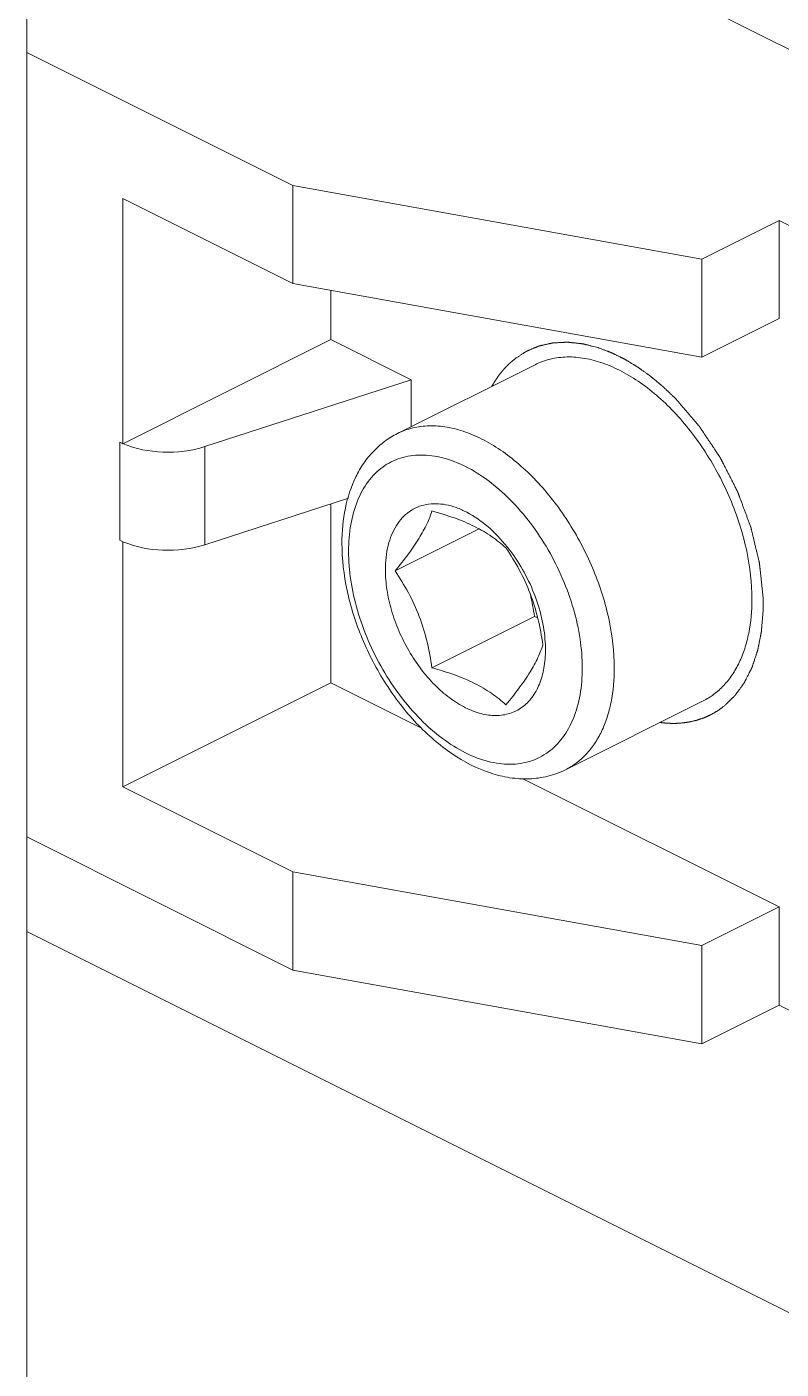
# Model space of a CAD drawing. Header units: millimetres. Extents: x 0 to 2524, y 0 to 1785.
# Drawn here: x 2079.23 to 2092.56, y 655.78 to 679.49 of the extents above; entities that cross this region are included whole.
import ezdxf

# ---------------------------------------------------------------- set-up
doc = ezdxf.new("R2010")
doc.units = ezdxf.units.MM
doc.header["$LTSCALE"] = 0.1
doc.layers.get('0').update_dxf_attribs({"lineweight": 13})

msp = doc.modelspace()

# ---------------------------------------------------------------- linework, layer by layer
for p, q in [((2086.017, 682.436), (2096.199, 677.345)), ((2079.228, 681.467), (2079.228, 655.486)), ((2079.228, 679.042), (2083.931, 676.691)), ((2091.158, 675.39), (2083.931, 676.691)), ((2083.931, 674.959), (2083.931, 676.691)), ((2080.926, 676.461), (2083.931, 674.959)), ((2080.926, 676.461), (2080.926, 672.131)), ((2092.522, 676.072), (2091.158, 675.39)), ((2092.522, 676.072), (2093.088, 675.789)), ((2092.522, 676.072), (2092.522, 674.34)), ((2091.158, 675.39), (2091.158, 673.658)), ((2091.158, 673.658), (2083.931, 674.959)), ((2084.602, 673.97), (2084.602, 674.838)), ((2092.522, 674.34), (2091.158, 673.658)), ((2084.602, 673.97), (2080.926, 672.131)), ((2084.602, 673.97), (2086.017, 673.262)), ((2085.776, 672.311), (2088.209, 673.527)), ((2086.017, 673.262), (2082.373, 672.079)), ((2086.017, 672.431), (2086.017, 673.262)), ((2080.871, 670.426), (2080.871, 672.158)), ((2080.871, 672.158), (2080.926, 672.131)), ((2082.373, 670.347), (2082.373, 672.079)), ((2082.373, 670.347), (2084.913, 671.172)), ((2084.602, 667.907), (2084.602, 671.071)), ((2085.734, 669.885), (2087.219, 670.627)), ((2080.926, 670.399), (2080.871, 670.426)), ((2080.926, 670.399), (2080.926, 666.069)), ((2086.387, 668.172), (2088.198, 669.078)), ((2080.926, 666.069), (2084.602, 667.907)), ((2084.602, 667.907), (2086.216, 667.1)), ((2088.746, 666.372), (2091.178, 667.588)), ((2080.926, 666.069), (2083.931, 664.566)), ((2087.99, 666.214), (2092.522, 663.948)), ((2079.228, 665.185), (2083.931, 662.834)), ((2091.158, 663.265), (2083.931, 664.566)), ((2083.931, 664.566), (2083.931, 662.834)), ((2092.522, 663.948), (2091.158, 663.265)), ((2092.522, 662.216), (2092.522, 663.948)), ((2170.587, 617.834), (2079.228, 663.514)), ((2091.158, 661.533), (2091.158, 663.265)), ((2091.158, 661.533), (2083.931, 662.834)), ((2092.522, 662.216), (2091.158, 661.533)), ((2093.088, 661.933), (2092.522, 662.216))]:
    msp.add_line(p, q)
for centre, radius, start, end in [((2085.4, 668.455), 2.967, 37.1785, 38.7163), ((2086.349, 662.375), 6.953, 74.1029, 74.5741), ((2086.201, 668.492), 2.191, 0.0186, 2.2623)]:
    msp.add_arc(centre, radius, start, end)
for points, knots in [([(2144.01, 655.815), (2141.812, 655.799), (2137.215, 656.33), (2130.365, 658.586), (2123.478, 662.245), (2116.729, 667.204), (2110.288, 673.33), (2104.321, 680.461), (2098.985, 688.409), (2094.422, 696.963), (2090.751, 705.895), (2088.072, 714.969), (2086.454, 723.945), (2085.943, 732.588), (2086.555, 740.673), (2088.281, 747.991), (2090.675, 753.397), (2093.118, 757.093), (2094.496, 758.723), (2095.221, 759.478)], [0, 0, 0, 0, 0.049474, 0.103146, 0.161442, 0.224254, 0.291058, 0.36102, 0.433096, 0.506111, 0.578836, 0.650056, 0.71865, 0.783661, 0.844389, 0.90049, 0.952095, 0.976449, 1, 1, 1, 1]), ([(2091.528, 711.28), (2092.553, 707.737), (2095.074, 700.736), (2100.072, 690.793), (2106.154, 681.629), (2113.096, 673.586), (2120.646, 666.964), (2127.379, 662.738), (2132.819, 660.35), (2136.785, 659.092), (2140.688, 658.342), (2143.277, 658.186), (2144.54, 658.201)], [0, 0, 0, 0, 0.139031, 0.279659, 0.418571, 0.552586, 0.67899, 0.795861, 0.850505, 0.902615, 0.952353, 1, 1, 1, 1]), ([(2087.762, 706.684), (2088.858, 703.449), (2091.393, 697.069), (2096.108, 687.947), (2101.647, 679.426), (2105.874, 674.195), (2108.096, 671.741)], [0, 0, 0, 0, 0.251845, 0.505201, 0.755919, 1, 1, 1, 1]), ([(2089.322, 673.828), (2089.305, 673.832), (2089.271, 673.841), (2089.229, 673.851), (2089.195, 673.86), (2089.17, 673.866), (2089.145, 673.873), (2089.124, 673.878), (2089.107, 673.882), (2089.094, 673.885), (2089.084, 673.888), (2089.075, 673.89), (2089.069, 673.892), (2089.064, 673.893), (2089.059, 673.894), (2089.057, 673.895), (2089.055, 673.895), (2089.053, 673.895), (2089.052, 673.896), (2089.052, 673.896), (2089.051, 673.896), (2089.051, 673.896), (2089.05, 673.896), (2089.048, 673.896), (2089.046, 673.896), (2089.044, 673.897), (2089.04, 673.897), (2089.036, 673.897), (2089.029, 673.898), (2089.018, 673.899), (2089.005, 673.901), (2088.993, 673.902), (2088.98, 673.903), (2088.963, 673.905), (2088.942, 673.908), (2088.917, 673.91), (2088.891, 673.913), (2088.87, 673.915), (2088.853, 673.917), (2088.841, 673.918), (2088.828, 673.92), (2088.815, 673.921), (2088.805, 673.922), (2088.797, 673.923), (2088.793, 673.923), (2088.79, 673.924), (2088.787, 673.924), (2088.785, 673.924), (2088.784, 673.924), (2088.783, 673.925), (2088.782, 673.925), (2088.782, 673.925), (2088.781, 673.925), (2088.78, 673.925), (2088.779, 673.925), (2088.777, 673.924), (2088.774, 673.924), (2088.77, 673.924), (2088.765, 673.924), (2088.759, 673.924), (2088.751, 673.923), (2088.741, 673.923), (2088.729, 673.922), (2088.713, 673.921), (2088.692, 673.92), (2088.668, 673.919), (2088.644, 673.918), (2088.619, 673.917), (2088.599, 673.915), (2088.583, 673.915), (2088.571, 673.914), (2088.561, 673.914), (2088.553, 673.913), (2088.546, 673.913), (2088.54, 673.913), (2088.535, 673.912), (2088.531, 673.912), (2088.529, 673.912), (2088.527, 673.912), (2088.525, 673.912), (2088.524, 673.912), (2088.523, 673.912), (2088.523, 673.912), (2088.522, 673.912), (2088.522, 673.912), (2088.521, 673.911), (2088.521, 673.911), (2088.519, 673.911), (2088.518, 673.911), (2088.516, 673.91), (2088.514, 673.91), (2088.51, 673.909), (2088.505, 673.908), (2088.499, 673.906), (2088.494, 673.905), (2088.486, 673.903), (2088.476, 673.901), (2088.465, 673.899), (2088.45, 673.895), (2088.43, 673.891), (2088.408, 673.886), (2088.385, 673.881), (2088.362, 673.876), (2088.343, 673.871), (2088.327, 673.868), (2088.316, 673.865), (2088.306, 673.863), (2088.299, 673.861), (2088.293, 673.86), (2088.288, 673.859), (2088.284, 673.858), (2088.282, 673.858), (2088.28, 673.857), (2088.279, 673.857), (2088.278, 673.857), (2088.277, 673.857), (2088.277, 673.857), (2088.276, 673.856), (2088.276, 673.856), (2088.274, 673.855), (2088.273, 673.855), (2088.27, 673.854), (2088.268, 673.853), (2088.264, 673.851), (2088.258, 673.848), (2088.249, 673.845), (2088.239, 673.84), (2088.228, 673.836), (2088.217, 673.831), (2088.203, 673.825), (2088.185, 673.818), (2088.164, 673.809), (2088.143, 673.8), (2088.125, 673.792), (2088.111, 673.786), (2088.1, 673.782), (2088.09, 673.777), (2088.081, 673.774), (2088.074, 673.771), (2088.068, 673.768), (2088.064, 673.766), (2088.06, 673.765), (2088.058, 673.764), (2088.055, 673.763), (2088.054, 673.762), (2088.053, 673.762), (2088.052, 673.761), (2088.051, 673.761), (2088.051, 673.761), (2088.05, 673.761), (2088.05, 673.76), (2088.049, 673.759), (2088.047, 673.758), (2088.045, 673.757), (2088.041, 673.755), (2088.037, 673.752), (2088.032, 673.749), (2088.027, 673.745), (2088.022, 673.742), (2088.016, 673.738), (2088.007, 673.732), (2087.994, 673.723), (2087.978, 673.712), (2087.958, 673.699), (2087.938, 673.686), (2087.918, 673.673), (2087.898, 673.66), (2087.871, 673.642), (2087.851, 673.629), (2087.838, 673.62)], [0, 0, 0, 0, 0.03125, 0.0625, 0.078125, 0.09375, 0.109375, 0.125, 0.132812, 0.140625, 0.148438, 0.152344, 0.15625, 0.160156, 0.162109, 0.164062, 0.165039, 0.166016, 0.166504, 0.166748, 0.166992, 0.16748, 0.167969, 0.168945, 0.169922, 0.171875, 0.173828, 0.175781, 0.179688, 0.1875, 0.195312, 0.203125, 0.210938, 0.21875, 0.234375, 0.25, 0.265625, 0.28125, 0.289062, 0.296875, 0.304688, 0.3125, 0.320312, 0.324219, 0.326172, 0.328125, 0.330078, 0.331055, 0.332031, 0.33252, 0.333008, 0.333252, 0.333496, 0.333984, 0.334961, 0.335938, 0.337891, 0.339844, 0.34375, 0.347656, 0.351562, 0.359375, 0.367188, 0.375, 0.390625, 0.40625, 0.421875, 0.4375, 0.453125, 0.460938, 0.46875, 0.476562, 0.480469, 0.484375, 0.488281, 0.492188, 0.494141, 0.496094, 0.49707, 0.498047, 0.499023, 0.499512, 0.499756, 0.5, 0.500244, 0.500488, 0.500977, 0.501953, 0.50293, 0.503906, 0.505859, 0.507812, 0.511719, 0.515625, 0.519531, 0.523438, 0.53125, 0.539062, 0.546875, 0.5625, 0.578125, 0.59375, 0.609375, 0.625, 0.632812, 0.640625, 0.648438, 0.652344, 0.65625, 0.660156, 0.662109, 0.664062, 0.665039, 0.666016, 0.666504, 0.666748, 0.666992, 0.66748, 0.667969, 0.668945, 0.669922, 0.671875, 0.673828, 0.675781, 0.679688, 0.6875, 0.695312, 0.703125, 0.710938, 0.71875, 0.734375, 0.75, 0.765625, 0.78125, 0.789062, 0.796875, 0.804688, 0.8125, 0.816406, 0.820312, 0.824219, 0.826172, 0.828125, 0.830078, 0.831055, 0.832031, 0.83252, 0.833008, 0.833252, 0.833496, 0.833984, 0.834961, 0.835938, 0.837891, 0.839844, 0.84375, 0.847656, 0.851562, 0.855469, 0.859375, 0.867188, 0.875, 0.890625, 0.90625, 0.921875, 0.9375, 0.953125, 0.96875, 1, 1, 1, 1]), ([(2088.209, 673.527), (2088.295, 673.57), (2088.48, 673.637), (2088.779, 673.674), (2089.095, 673.647), (2089.422, 673.559), (2089.752, 673.412), (2090.081, 673.209), (2090.402, 672.955), (2090.818, 672.546), (2091.278, 671.938), (2091.7, 671.119), (2091.971, 670.257), (2092.041, 669.668), (2092.041, 669.384)], [0, 0, 0, 0, 0.044755, 0.090933, 0.139729, 0.191972, 0.248092, 0.308165, 0.371966, 0.439037, 0.580171, 0.725359, 0.867487, 1, 1, 1, 1]), ([(2090.68, 672.939), (2090.667, 672.952), (2090.639, 672.977), (2090.606, 673.01), (2090.579, 673.035), (2090.558, 673.055), (2090.538, 673.074), (2090.518, 673.093), (2090.501, 673.109), (2090.489, 673.121), (2090.482, 673.127), (2090.477, 673.132), (2090.473, 673.136), (2090.469, 673.139), (2090.467, 673.141), (2090.465, 673.143), (2090.464, 673.144), (2090.464, 673.145), (2090.463, 673.145), (2090.461, 673.147), (2090.459, 673.148), (2090.456, 673.151), (2090.451, 673.155), (2090.444, 673.161), (2090.435, 673.168), (2090.425, 673.177), (2090.411, 673.188), (2090.394, 673.203), (2090.373, 673.22), (2090.352, 673.237), (2090.331, 673.255), (2090.313, 673.269), (2090.3, 673.281), (2090.289, 673.289), (2090.279, 673.298), (2090.268, 673.306), (2090.259, 673.314), (2090.252, 673.319), (2090.248, 673.323), (2090.245, 673.326), (2090.242, 673.328), (2090.241, 673.329), (2090.24, 673.33), (2090.239, 673.33), (2090.238, 673.331), (2090.236, 673.332), (2090.234, 673.334), (2090.231, 673.337), (2090.226, 673.34), (2090.221, 673.344), (2090.214, 673.349), (2090.205, 673.355), (2090.194, 673.362), (2090.18, 673.373), (2090.162, 673.385), (2090.141, 673.4), (2090.119, 673.416), (2090.098, 673.431), (2090.08, 673.443), (2090.066, 673.454), (2090.055, 673.461), (2090.045, 673.469), (2090.036, 673.475), (2090.029, 673.48), (2090.024, 673.483), (2090.021, 673.486), (2090.018, 673.488), (2090.016, 673.489), (2090.014, 673.49), (2090.013, 673.491), (2090.013, 673.492), (2090.012, 673.492), (2090.011, 673.492), (2090.01, 673.493), (2090.007, 673.495), (2090.005, 673.496), (2090.001, 673.499), (2089.997, 673.501), (2089.989, 673.506), (2089.98, 673.511), (2089.97, 673.517), (2089.959, 673.524), (2089.944, 673.532), (2089.926, 673.543), (2089.905, 673.556), (2089.883, 673.569), (2089.862, 673.582), (2089.844, 673.593), (2089.829, 673.601), (2089.818, 673.608), (2089.809, 673.613), (2089.802, 673.617), (2089.797, 673.621), (2089.792, 673.623), (2089.789, 673.626), (2089.787, 673.627), (2089.785, 673.628), (2089.784, 673.629), (2089.783, 673.629), (2089.782, 673.63), (2089.781, 673.63), (2089.78, 673.631), (2089.778, 673.632), (2089.775, 673.633), (2089.773, 673.634), (2089.769, 673.636), (2089.763, 673.639), (2089.754, 673.643), (2089.743, 673.649), (2089.732, 673.654), (2089.721, 673.659), (2089.707, 673.666), (2089.689, 673.675), (2089.667, 673.686), (2089.645, 673.696), (2089.627, 673.705), (2089.613, 673.712), (2089.602, 673.717), (2089.591, 673.722), (2089.58, 673.728), (2089.571, 673.732), (2089.565, 673.735), (2089.561, 673.737), (2089.559, 673.738), (2089.556, 673.74), (2089.554, 673.741), (2089.553, 673.741), (2089.552, 673.742), (2089.551, 673.742), (2089.55, 673.742), (2089.549, 673.743), (2089.548, 673.743), (2089.545, 673.744), (2089.542, 673.746), (2089.537, 673.747), (2089.532, 673.749), (2089.525, 673.752), (2089.516, 673.755), (2089.505, 673.759), (2089.491, 673.765), (2089.473, 673.771), (2089.451, 673.78), (2089.43, 673.788), (2089.401, 673.798), (2089.365, 673.812), (2089.336, 673.823), (2089.322, 673.828)], [0, 0, 0, 0, 0.03125, 0.0625, 0.078125, 0.09375, 0.109375, 0.125, 0.140625, 0.148438, 0.152344, 0.15625, 0.160156, 0.162109, 0.164062, 0.165039, 0.166016, 0.166504, 0.166992, 0.167969, 0.169922, 0.171875, 0.175781, 0.179688, 0.1875, 0.195312, 0.203125, 0.21875, 0.234375, 0.25, 0.265625, 0.28125, 0.289062, 0.296875, 0.304688, 0.3125, 0.320312, 0.324219, 0.328125, 0.330078, 0.332031, 0.333008, 0.333496, 0.333984, 0.334961, 0.335938, 0.337891, 0.339844, 0.34375, 0.347656, 0.351562, 0.359375, 0.367188, 0.375, 0.390625, 0.40625, 0.421875, 0.4375, 0.453125, 0.460938, 0.46875, 0.476562, 0.484375, 0.488281, 0.492188, 0.494141, 0.496094, 0.498047, 0.499023, 0.499512, 0.5, 0.500488, 0.500977, 0.501953, 0.503906, 0.505859, 0.507812, 0.511719, 0.515625, 0.523438, 0.53125, 0.539062, 0.546875, 0.5625, 0.578125, 0.59375, 0.609375, 0.625, 0.632812, 0.640625, 0.648438, 0.652344, 0.65625, 0.660156, 0.662109, 0.664062, 0.665039, 0.666016, 0.666504, 0.666992, 0.66748, 0.667969, 0.669922, 0.671875, 0.673828, 0.675781, 0.679688, 0.6875, 0.695312, 0.703125, 0.710938, 0.71875, 0.734375, 0.75, 0.765625, 0.78125, 0.789062, 0.796875, 0.804688, 0.8125, 0.820312, 0.824219, 0.826172, 0.828125, 0.830078, 0.832031, 0.83252, 0.833008, 0.833496, 0.833984, 0.834961, 0.835938, 0.837891, 0.839844, 0.84375, 0.847656, 0.851562, 0.859375, 0.867188, 0.875, 0.890625, 0.90625, 0.921875, 0.9375, 0.96875, 1, 1, 1, 1]), ([(2087.838, 673.62), (2087.834, 673.616), (2087.825, 673.608), (2087.811, 673.597), (2087.8, 673.587), (2087.791, 673.58), (2087.785, 673.574), (2087.779, 673.569), (2087.774, 673.565), (2087.772, 673.563), (2087.769, 673.561), (2087.768, 673.56), (2087.767, 673.559), (2087.767, 673.558), (2087.766, 673.558), (2087.765, 673.557), (2087.764, 673.556), (2087.763, 673.555), (2087.76, 673.552), (2087.757, 673.55), (2087.754, 673.546), (2087.749, 673.542), (2087.744, 673.536), (2087.737, 673.529), (2087.728, 673.52), (2087.718, 673.511), (2087.71, 673.503), (2087.706, 673.499), (2087.702, 673.495), (2087.7, 673.492), (2087.697, 673.49), (2087.696, 673.489), (2087.695, 673.488), (2087.694, 673.487), (2087.693, 673.486), (2087.693, 673.486), (2087.692, 673.485), (2087.691, 673.483), (2087.689, 673.481), (2087.686, 673.478), (2087.682, 673.474), (2087.677, 673.468), (2087.671, 673.461), (2087.665, 673.455), (2087.659, 673.448), (2087.653, 673.441), (2087.647, 673.434), (2087.642, 673.429), (2087.638, 673.424), (2087.636, 673.421), (2087.634, 673.419), (2087.632, 673.417), (2087.631, 673.416), (2087.63, 673.415), (2087.629, 673.414), (2087.629, 673.414), (2087.629, 673.413), (2087.628, 673.413), (2087.627, 673.412), (2087.626, 673.41), (2087.624, 673.408), (2087.622, 673.405), (2087.62, 673.402), (2087.616, 673.397), (2087.611, 673.39), (2087.605, 673.383), (2087.598, 673.375), (2087.592, 673.367), (2087.586, 673.359), (2087.58, 673.351), (2087.575, 673.345), (2087.571, 673.339), (2087.568, 673.336), (2087.566, 673.333), (2087.565, 673.332), (2087.564, 673.331), (2087.563, 673.33), (2087.563, 673.329), (2087.562, 673.328), (2087.561, 673.326), (2087.559, 673.323), (2087.556, 673.319), (2087.553, 673.315), (2087.549, 673.309), (2087.543, 673.299), (2087.533, 673.285), (2087.524, 673.271), (2087.517, 673.262), (2087.513, 673.256), (2087.51, 673.252), (2087.507, 673.248), (2087.505, 673.244), (2087.504, 673.242), (2087.503, 673.241), (2087.502, 673.24), (2087.501, 673.239), (2087.5, 673.237), (2087.499, 673.234), (2087.497, 673.23), (2087.493, 673.224), (2087.489, 673.217), (2087.483, 673.208), (2087.477, 673.197), (2087.464, 673.176), (2087.454, 673.159), (2087.447, 673.147)], [0, 0, 0, 0, 0.03125, 0.0625, 0.09375, 0.109375, 0.125, 0.140625, 0.148438, 0.15625, 0.160156, 0.164062, 0.166016, 0.166992, 0.167969, 0.169922, 0.171875, 0.175781, 0.179688, 0.1875, 0.195312, 0.203125, 0.21875, 0.234375, 0.25, 0.28125, 0.296875, 0.304688, 0.3125, 0.320312, 0.324219, 0.328125, 0.330078, 0.332031, 0.333008, 0.333984, 0.335938, 0.339844, 0.34375, 0.351562, 0.359375, 0.375, 0.390625, 0.40625, 0.421875, 0.4375, 0.453125, 0.46875, 0.476562, 0.484375, 0.488281, 0.492188, 0.496094, 0.498047, 0.499023, 0.5, 0.500977, 0.501953, 0.503906, 0.507812, 0.511719, 0.515625, 0.523438, 0.53125, 0.546875, 0.5625, 0.578125, 0.59375, 0.609375, 0.625, 0.640625, 0.648438, 0.65625, 0.660156, 0.664062, 0.666016, 0.666992, 0.667969, 0.669922, 0.671875, 0.679688, 0.6875, 0.695312, 0.703125, 0.71875, 0.75, 0.78125, 0.796875, 0.804688, 0.8125, 0.820312, 0.828125, 0.830078, 0.832031, 0.833984, 0.835938, 0.839844, 0.84375, 0.851562, 0.859375, 0.875, 0.890625, 0.90625, 0.9375, 1, 1, 1, 1]), ([(2092.237, 669.417), (2092.233, 669.454), (2092.227, 669.511), (2092.219, 669.586), (2092.213, 669.643), (2092.207, 669.699), (2092.202, 669.756), (2092.197, 669.803), (2092.193, 669.84), (2092.19, 669.869), (2092.187, 669.897), (2092.184, 669.92), (2092.182, 669.939), (2092.181, 669.953), (2092.179, 669.967), (2092.178, 669.979), (2092.177, 669.989), (2092.176, 669.996), (2092.176, 670.001), (2092.175, 670.006), (2092.175, 670.01), (2092.175, 670.013), (2092.174, 670.015), (2092.174, 670.016), (2092.174, 670.018), (2092.174, 670.018), (2092.174, 670.019), (2092.174, 670.02), (2092.174, 670.021), (2092.173, 670.022), (2092.173, 670.025), (2092.172, 670.028), (2092.171, 670.033), (2092.169, 670.039), (2092.168, 670.046), (2092.166, 670.054), (2092.164, 670.061), (2092.162, 670.071), (2092.159, 670.083), (2092.154, 670.103), (2092.148, 670.128), (2092.141, 670.157), (2092.134, 670.187), (2092.127, 670.217), (2092.12, 670.246), (2092.11, 670.286), (2092.098, 670.335), (2092.084, 670.395), (2092.072, 670.444), (2092.063, 670.484), (2092.056, 670.513), (2092.049, 670.543), (2092.043, 670.568), (2092.038, 670.587), (2092.035, 670.602), (2092.032, 670.614), (2092.029, 670.624), (2092.027, 670.632), (2092.026, 670.638), (2092.025, 670.643), (2092.024, 670.646), (2092.024, 670.648), (2092.023, 670.65), (2092.023, 670.651), (2092.023, 670.652), (2092.022, 670.652), (2092.022, 670.653), (2092.022, 670.654), (2092.021, 670.656), (2092.02, 670.658), (2092.019, 670.661), (2092.018, 670.665), (2092.016, 670.67), (2092.013, 670.679), (2092.008, 670.691), (2092.003, 670.706), (2091.997, 670.72), (2091.992, 670.735), (2091.984, 670.755), (2091.975, 670.779), (2091.961, 670.819), (2091.942, 670.868), (2091.921, 670.927), (2091.899, 670.986), (2091.88, 671.035), (2091.866, 671.074), (2091.855, 671.104), (2091.844, 671.133), (2091.833, 671.163), (2091.824, 671.187), (2091.816, 671.207), (2091.811, 671.222), (2091.806, 671.234), (2091.803, 671.244), (2091.8, 671.251), (2091.797, 671.259), (2091.795, 671.265), (2091.793, 671.27), (2091.792, 671.273), (2091.791, 671.275), (2091.79, 671.277), (2091.79, 671.278), (2091.789, 671.28), (2091.789, 671.28), (2091.789, 671.281), (2091.789, 671.281), (2091.789, 671.282), (2091.788, 671.283), (2091.787, 671.284), (2091.786, 671.286), (2091.785, 671.288), (2091.784, 671.291), (2091.781, 671.296), (2091.778, 671.302), (2091.775, 671.309), (2091.771, 671.316), (2091.766, 671.325), (2091.76, 671.337), (2091.753, 671.351), (2091.743, 671.37), (2091.731, 671.394), (2091.717, 671.422), (2091.702, 671.45), (2091.688, 671.479), (2091.669, 671.516), (2091.645, 671.564), (2091.616, 671.62), (2091.587, 671.677), (2091.563, 671.724), (2091.544, 671.762), (2091.532, 671.785), (2091.522, 671.804), (2091.515, 671.818), (2091.508, 671.832), (2091.5, 671.846), (2091.494, 671.858), (2091.49, 671.866), (2091.488, 671.871), (2091.486, 671.875), (2091.484, 671.878), (2091.483, 671.88), (2091.482, 671.881), (2091.482, 671.883), (2091.481, 671.883), (2091.481, 671.884), (2091.481, 671.885), (2091.48, 671.885), (2091.479, 671.887), (2091.478, 671.889), (2091.476, 671.892), (2091.473, 671.896), (2091.469, 671.902), (2091.465, 671.908), (2091.459, 671.917), (2091.452, 671.928), (2091.443, 671.941), (2091.432, 671.958), (2091.417, 671.98), (2091.4, 672.006), (2091.382, 672.032), (2091.359, 672.067), (2091.33, 672.11), (2091.295, 672.162), (2091.261, 672.215), (2091.232, 672.258), (2091.208, 672.293), (2091.191, 672.319), (2091.174, 672.345), (2091.159, 672.367), (2091.147, 672.384), (2091.139, 672.397), (2091.132, 672.408), (2091.126, 672.417), (2091.121, 672.423), (2091.118, 672.429), (2091.115, 672.433), (2091.113, 672.436), (2091.112, 672.438), (2091.111, 672.439), (2091.11, 672.44), (2091.11, 672.441), (2091.109, 672.441), (2091.109, 672.442), (2091.108, 672.443), (2091.107, 672.444), (2091.105, 672.446), (2091.103, 672.448), (2091.101, 672.451), (2091.097, 672.455), (2091.091, 672.462), (2091.083, 672.472), (2091.073, 672.483), (2091.063, 672.495), (2091.053, 672.507), (2091.039, 672.522), (2091.022, 672.542), (2090.996, 672.573), (2090.962, 672.612), (2090.922, 672.659), (2090.882, 672.705), (2090.841, 672.752), (2090.801, 672.799), (2090.747, 672.861), (2090.707, 672.908), (2090.68, 672.939)], [0, 0, 0, 0, 0.03125, 0.046875, 0.0625, 0.078125, 0.09375, 0.109375, 0.117188, 0.125, 0.132812, 0.140625, 0.144531, 0.148438, 0.152344, 0.15625, 0.158203, 0.160156, 0.162109, 0.163086, 0.164062, 0.165039, 0.165527, 0.166016, 0.16626, 0.166504, 0.166626, 0.166748, 0.166992, 0.16748, 0.167969, 0.168945, 0.169922, 0.171875, 0.173828, 0.175781, 0.177734, 0.179688, 0.183594, 0.1875, 0.195312, 0.203125, 0.210938, 0.21875, 0.226562, 0.234375, 0.25, 0.265625, 0.28125, 0.289062, 0.296875, 0.304688, 0.3125, 0.316406, 0.320312, 0.324219, 0.326172, 0.328125, 0.330078, 0.331055, 0.332031, 0.33252, 0.333008, 0.333252, 0.333374, 0.333496, 0.33374, 0.333984, 0.334473, 0.334961, 0.335938, 0.336914, 0.337891, 0.339844, 0.34375, 0.347656, 0.351562, 0.355469, 0.359375, 0.367188, 0.375, 0.390625, 0.40625, 0.421875, 0.4375, 0.445312, 0.453125, 0.460938, 0.46875, 0.476562, 0.480469, 0.484375, 0.488281, 0.490234, 0.492188, 0.494141, 0.496094, 0.49707, 0.498047, 0.498535, 0.499023, 0.499512, 0.499756, 0.499878, 0.5, 0.500122, 0.500244, 0.500488, 0.500977, 0.501465, 0.501953, 0.50293, 0.503906, 0.505859, 0.507812, 0.509766, 0.511719, 0.515625, 0.519531, 0.523438, 0.53125, 0.539062, 0.546875, 0.554688, 0.5625, 0.578125, 0.59375, 0.609375, 0.625, 0.632812, 0.640625, 0.644531, 0.648438, 0.652344, 0.65625, 0.660156, 0.662109, 0.663086, 0.664062, 0.665039, 0.665527, 0.666016, 0.66626, 0.666504, 0.666626, 0.666748, 0.666992, 0.66748, 0.667969, 0.668945, 0.669922, 0.671875, 0.673828, 0.675781, 0.679688, 0.683594, 0.6875, 0.695312, 0.703125, 0.710938, 0.71875, 0.734375, 0.75, 0.765625, 0.78125, 0.789062, 0.796875, 0.804688, 0.8125, 0.816406, 0.820312, 0.824219, 0.826172, 0.828125, 0.830078, 0.831055, 0.832031, 0.83252, 0.833008, 0.833252, 0.833374, 0.833496, 0.83374, 0.833984, 0.834473, 0.834961, 0.835938, 0.836914, 0.837891, 0.839844, 0.84375, 0.847656, 0.851562, 0.855469, 0.859375, 0.867188, 0.875, 0.890625, 0.90625, 0.921875, 0.9375, 0.953125, 0.96875, 1, 1, 1, 1]), ([(2089.609, 668.168), (2089.609, 668.452), (2089.539, 669.041), (2089.267, 669.902), (2088.845, 670.722), (2088.386, 671.329), (2087.97, 671.738), (2087.649, 671.993), (2087.32, 672.196), (2086.989, 672.343), (2086.663, 672.431), (2086.346, 672.458), (2086.047, 672.421), (2085.862, 672.354), (2085.776, 672.311)], [0, 0, 0, 0, 0.13251, 0.274641, 0.41983, 0.560963, 0.628034, 0.691835, 0.751908, 0.808028, 0.860271, 0.909067, 0.955245, 1, 1, 1, 1]), ([(2084.796, 670.374), (2084.796, 670.582), (2084.832, 670.985), (2084.986, 671.46), (2085.174, 671.787), (2085.345, 672), (2085.546, 672.178), (2085.698, 672.272), (2085.776, 672.311)], [0, 0, 0, 0, 0.273434, 0.527379, 0.648735, 0.767358, 0.88403, 1, 1, 1, 1]), ([(2080.927, 672.132), (2081.147, 672.035), (2081.641, 671.949), (2082.136, 672.002), (2082.373, 672.079)], [0, 0, 0, 0, 0.491088, 1, 1, 1, 1]), ([(2089.043, 668.168), (2089.043, 668.339), (2089.014, 668.693), (2088.895, 669.224), (2088.705, 669.753), (2088.449, 670.262), (2088.139, 670.731), (2087.785, 671.143), (2087.4, 671.482), (2086.998, 671.735), (2086.593, 671.894), (2086.257, 671.941), (2086.006, 671.922), (2085.831, 671.881), (2085.666, 671.814), (2085.515, 671.722), (2085.378, 671.605), (2085.213, 671.414), (2085.051, 671.115), (2084.937, 670.694), (2084.914, 670.391), (2084.914, 670.233)], [0, 0, 0, 0, 0.068685, 0.141533, 0.217028, 0.293413, 0.36886, 0.441621, 0.510182, 0.573445, 0.630935, 0.683046, 0.707566, 0.731384, 0.754843, 0.778311, 0.802157, 0.826721, 0.878957, 0.936592, 1, 1, 1, 1]), ([(2085.564, 669.907), (2085.564, 670.051), (2085.585, 670.262), (2085.668, 670.52), (2085.752, 670.685), (2085.857, 670.825), (2085.983, 670.936), (2086.128, 671.016), (2086.287, 671.063), (2086.458, 671.077), (2086.638, 671.057), (2086.823, 671.005), (2087.08, 670.89), (2087.395, 670.668), (2087.612, 670.439), (2087.715, 670.31)], [0, 0, 0, 0, 0.136597, 0.198631, 0.256671, 0.311355, 0.363695, 0.415017, 0.466798, 0.520445, 0.577105, 0.637564, 0.702229, 0.843944, 1, 1, 1, 1]), ([(2085.734, 669.885), (2085.815, 669.982), (2085.965, 670.17), (2086.157, 670.447), (2086.298, 670.702), (2086.363, 670.867), (2086.387, 670.944)], [0, 0, 0, 0, 0.303902, 0.576135, 0.807051, 1, 1, 1, 1]), ([(2086.387, 670.944), (2086.521, 670.907), (2086.778, 670.828), (2087.134, 670.681), (2087.44, 670.502), (2087.615, 670.362), (2087.694, 670.29)], [0, 0, 0, 0, 0.282133, 0.545389, 0.783915, 1, 1, 1, 1]), ([(2082.373, 670.347), (2082.136, 670.27), (2081.641, 670.217), (2081.147, 670.303), (2080.927, 670.4)], [0, 0, 0, 0, 0.508912, 1, 1, 1, 1]), ([(2088.746, 666.372), (2088.648, 666.323), (2088.438, 666.246), (2088.103, 666.2), (2087.758, 666.222), (2087.286, 666.339), (2086.832, 666.576), (2086.413, 666.898), (2086.001, 667.293), (2085.548, 667.88), (2085.133, 668.675), (2084.865, 669.516), (2084.796, 670.094), (2084.796, 670.374)], [0, 0, 0, 0, 0.05108, 0.102753, 0.1557, 0.210539, 0.327511, 0.39028, 0.455634, 0.592146, 0.732252, 0.869974, 1, 1, 1, 1]), ([(2084.914, 670.233), (2084.914, 670.061), (2084.943, 669.707), (2085.061, 669.177), (2085.252, 668.647), (2085.507, 668.139), (2085.818, 667.67), (2086.172, 667.258), (2086.557, 666.919), (2086.959, 666.665), (2087.364, 666.507), (2087.7, 666.459), (2087.951, 666.479), (2088.126, 666.519), (2088.29, 666.586), (2088.442, 666.679), (2088.579, 666.796), (2088.744, 666.987), (2088.906, 667.286), (2089.02, 667.706), (2089.043, 668.01), (2089.043, 668.168)], [0, 0, 0, 0, 0.068685, 0.141533, 0.217028, 0.293413, 0.36886, 0.441621, 0.510182, 0.573445, 0.630935, 0.683046, 0.707566, 0.731384, 0.754843, 0.778311, 0.802157, 0.826721, 0.878957, 0.936592, 1, 1, 1, 1]), ([(2087.694, 670.29), (2087.778, 670.166), (2087.939, 669.906), (2088.132, 669.487), (2088.268, 669.04), (2088.325, 668.733), (2088.347, 668.578)], [0, 0, 0, 0, 0.244694, 0.494024, 0.746609, 1, 1, 1, 1]), ([(2087.764, 670.248), (2087.857, 670.125), (2088.025, 669.865), (2088.218, 669.446), (2088.346, 669.014), (2088.385, 668.722), (2088.391, 668.579)], [0, 0, 0, 0, 0.254867, 0.512117, 0.763093, 1, 1, 1, 1]), ([(2088.393, 668.493), (2088.393, 668.385), (2088.377, 668.177), (2088.299, 667.889), (2088.168, 667.648), (2087.988, 667.466), (2087.766, 667.354), (2087.513, 667.317), (2087.242, 667.355), (2086.965, 667.464), (2086.69, 667.638), (2086.426, 667.87), (2086.184, 668.152), (2085.971, 668.473), (2085.796, 668.821), (2085.665, 669.184), (2085.584, 669.547), (2085.564, 669.79), (2085.564, 669.907)], [0, 0, 0, 0, 0.063434, 0.121095, 0.173353, 0.221646, 0.268442, 0.316664, 0.368797, 0.426312, 0.489602, 0.558192, 0.630984, 0.706463, 0.78288, 0.858406, 0.931287, 1, 1, 1, 1]), ([(2086.387, 668.172), (2086.365, 668.327), (2086.308, 668.634), (2086.173, 669.081), (2085.979, 669.5), (2085.819, 669.76), (2085.734, 669.885)], [0, 0, 0, 0, 0.253391, 0.505976, 0.755306, 1, 1, 1, 1]), ([(2091.178, 667.588), (2091.246, 667.622), (2091.376, 667.703), (2091.548, 667.858), (2091.698, 668.047), (2091.822, 668.267), (2091.92, 668.514), (2092.016, 668.885), (2092.041, 669.182), (2092.041, 669.384)], [0, 0, 0, 0, 0.107707, 0.217562, 0.331492, 0.45104, 0.57727, 0.710837, 1, 1, 1, 1]), ([(2092.239, 669.285), (2092.239, 669.286), (2092.239, 669.287), (2092.239, 669.289), (2092.239, 669.291), (2092.239, 669.292), (2092.239, 669.293), (2092.239, 669.294), (2092.239, 669.295), (2092.239, 669.295), (2092.239, 669.296), (2092.239, 669.296), (2092.239, 669.296), (2092.239, 669.296), (2092.239, 669.296), (2092.239, 669.296), (2092.239, 669.297), (2092.239, 669.297), (2092.239, 669.298), (2092.239, 669.299), (2092.239, 669.3), (2092.239, 669.301), (2092.239, 669.304), (2092.239, 669.307), (2092.239, 669.311), (2092.239, 669.315), (2092.239, 669.319), (2092.239, 669.325), (2092.239, 669.332), (2092.239, 669.34), (2092.239, 669.348), (2092.239, 669.355), (2092.239, 669.36), (2092.238, 669.364), (2092.238, 669.369), (2092.238, 669.373), (2092.238, 669.376), (2092.238, 669.379), (2092.238, 669.38), (2092.238, 669.381), (2092.238, 669.382), (2092.238, 669.383), (2092.238, 669.383), (2092.238, 669.383), (2092.238, 669.383), (2092.238, 669.384), (2092.238, 669.384), (2092.238, 669.384), (2092.238, 669.385), (2092.238, 669.386), (2092.238, 669.387), (2092.238, 669.389), (2092.238, 669.392), (2092.238, 669.395), (2092.238, 669.399), (2092.237, 669.404), (2092.237, 669.411), (2092.237, 669.415), (2092.237, 669.417)], [0, 0, 0, 0, 0.03125, 0.0625, 0.09375, 0.109375, 0.125, 0.140625, 0.148438, 0.15625, 0.160156, 0.164062, 0.166016, 0.166992, 0.167969, 0.169922, 0.171875, 0.175781, 0.179688, 0.1875, 0.195312, 0.203125, 0.21875, 0.25, 0.28125, 0.3125, 0.34375, 0.375, 0.4375, 0.5, 0.5625, 0.625, 0.65625, 0.6875, 0.71875, 0.75, 0.78125, 0.796875, 0.804688, 0.8125, 0.820312, 0.824219, 0.828125, 0.830078, 0.832031, 0.833008, 0.833984, 0.835938, 0.839844, 0.84375, 0.851562, 0.859375, 0.875, 0.890625, 0.90625, 0.9375, 0.96875, 1, 1, 1, 1]), ([(2091.549, 667.496), (2091.561, 667.508), (2091.58, 667.525), (2091.604, 667.549), (2091.622, 667.566), (2091.64, 667.584), (2091.658, 667.601), (2091.676, 667.619), (2091.691, 667.634), (2091.703, 667.645), (2091.711, 667.653), (2091.717, 667.658), (2091.721, 667.663), (2091.726, 667.667), (2091.731, 667.672), (2091.734, 667.675), (2091.737, 667.678), (2091.738, 667.679), (2091.74, 667.68), (2091.741, 667.682), (2091.742, 667.682), (2091.742, 667.683), (2091.742, 667.683), (2091.743, 667.683), (2091.743, 667.684), (2091.743, 667.684), (2091.744, 667.685), (2091.745, 667.686), (2091.746, 667.688), (2091.748, 667.691), (2091.75, 667.693), (2091.752, 667.697), (2091.755, 667.701), (2091.759, 667.707), (2091.764, 667.714), (2091.771, 667.723), (2091.779, 667.733), (2091.786, 667.744), (2091.797, 667.758), (2091.809, 667.776), (2091.825, 667.797), (2091.84, 667.819), (2091.853, 667.837), (2091.863, 667.851), (2091.871, 667.861), (2091.879, 667.872), (2091.885, 667.881), (2091.89, 667.888), (2091.894, 667.893), (2091.897, 667.898), (2091.9, 667.902), (2091.902, 667.904), (2091.904, 667.906), (2091.905, 667.908), (2091.906, 667.909), (2091.906, 667.91), (2091.907, 667.911), (2091.907, 667.911), (2091.907, 667.912), (2091.908, 667.913), (2091.908, 667.914), (2091.909, 667.916), (2091.911, 667.919), (2091.913, 667.923), (2091.915, 667.928), (2091.918, 667.934), (2091.922, 667.94), (2091.925, 667.947), (2091.929, 667.955), (2091.934, 667.965), (2091.942, 667.982), (2091.953, 668.002), (2091.965, 668.027), (2091.978, 668.052), (2091.988, 668.073), (2091.997, 668.089), (2092.003, 668.102), (2092.009, 668.114), (2092.015, 668.127), (2092.021, 668.137), (2092.025, 668.145), (2092.028, 668.152), (2092.031, 668.158), (2092.034, 668.163), (2092.036, 668.167), (2092.037, 668.17), (2092.038, 668.172), (2092.039, 668.173), (2092.039, 668.175), (2092.04, 668.176), (2092.04, 668.176), (2092.04, 668.176), (2092.04, 668.177), (2092.041, 668.177), (2092.041, 668.179), (2092.042, 668.18), (2092.042, 668.182), (2092.043, 668.184), (2092.044, 668.187), (2092.046, 668.192), (2092.048, 668.198), (2092.05, 668.205), (2092.052, 668.213), (2092.056, 668.222), (2092.06, 668.234), (2092.064, 668.249), (2092.069, 668.263), (2092.074, 668.277), (2092.08, 668.297), (2092.089, 668.321), (2092.098, 668.35), (2092.108, 668.379), (2092.116, 668.403), (2092.122, 668.422), (2092.127, 668.436), (2092.131, 668.448), (2092.134, 668.458), (2092.137, 668.465), (2092.139, 668.471), (2092.14, 668.476), (2092.141, 668.479), (2092.142, 668.481), (2092.143, 668.483), (2092.143, 668.484), (2092.143, 668.485), (2092.143, 668.485), (2092.143, 668.486), (2092.144, 668.487), (2092.144, 668.489), (2092.144, 668.491), (2092.145, 668.495), (2092.146, 668.498), (2092.147, 668.504), (2092.149, 668.513), (2092.151, 668.525), (2092.154, 668.541), (2092.157, 668.556), (2092.16, 668.572), (2092.164, 668.592), (2092.169, 668.618), (2092.175, 668.649), (2092.182, 668.68), (2092.187, 668.705), (2092.191, 668.726), (2092.194, 668.741), (2092.197, 668.757), (2092.199, 668.769), (2092.201, 668.78), (2092.203, 668.787), (2092.204, 668.794), (2092.205, 668.799), (2092.206, 668.803), (2092.207, 668.806), (2092.207, 668.809), (2092.207, 668.81), (2092.208, 668.811), (2092.208, 668.812), (2092.208, 668.813), (2092.208, 668.813), (2092.208, 668.814), (2092.208, 668.815), (2092.208, 668.817), (2092.208, 668.819), (2092.209, 668.821), (2092.209, 668.824), (2092.209, 668.829), (2092.21, 668.836), (2092.21, 668.844), (2092.211, 668.853), (2092.212, 668.861), (2092.213, 668.873), (2092.214, 668.887), (2092.216, 668.91), (2092.218, 668.938), (2092.221, 668.972), (2092.224, 669.006), (2092.227, 669.04), (2092.229, 669.074), (2092.233, 669.12), (2092.236, 669.154), (2092.238, 669.177)], [0, 0, 0, 0, 0.03125, 0.046875, 0.0625, 0.078125, 0.09375, 0.109375, 0.125, 0.132812, 0.140625, 0.144531, 0.148438, 0.152344, 0.15625, 0.160156, 0.162109, 0.163086, 0.164062, 0.165039, 0.166016, 0.16626, 0.166504, 0.166748, 0.166992, 0.16748, 0.167969, 0.168945, 0.169922, 0.171875, 0.173828, 0.175781, 0.179688, 0.183594, 0.1875, 0.195312, 0.203125, 0.210938, 0.21875, 0.234375, 0.25, 0.265625, 0.28125, 0.289062, 0.296875, 0.304688, 0.3125, 0.316406, 0.320312, 0.324219, 0.326172, 0.328125, 0.330078, 0.331055, 0.332031, 0.33252, 0.333008, 0.333252, 0.333496, 0.333984, 0.334961, 0.335938, 0.337891, 0.339844, 0.34375, 0.347656, 0.351562, 0.355469, 0.359375, 0.367188, 0.375, 0.390625, 0.40625, 0.421875, 0.4375, 0.445312, 0.453125, 0.460938, 0.46875, 0.476562, 0.480469, 0.484375, 0.488281, 0.492188, 0.494141, 0.496094, 0.49707, 0.498047, 0.499023, 0.499512, 0.499756, 0.5, 0.500244, 0.500488, 0.500977, 0.501953, 0.50293, 0.503906, 0.505859, 0.507812, 0.511719, 0.515625, 0.519531, 0.523438, 0.53125, 0.539062, 0.546875, 0.554688, 0.5625, 0.578125, 0.59375, 0.609375, 0.625, 0.632812, 0.640625, 0.648438, 0.652344, 0.65625, 0.660156, 0.662109, 0.664062, 0.665039, 0.666016, 0.666504, 0.666748, 0.666992, 0.66748, 0.667969, 0.668945, 0.669922, 0.671875, 0.673828, 0.675781, 0.679688, 0.6875, 0.695312, 0.703125, 0.710938, 0.71875, 0.734375, 0.75, 0.765625, 0.78125, 0.789062, 0.796875, 0.804688, 0.8125, 0.816406, 0.820312, 0.824219, 0.826172, 0.828125, 0.830078, 0.831055, 0.832031, 0.83252, 0.833008, 0.833252, 0.833496, 0.83374, 0.833984, 0.834961, 0.835938, 0.836914, 0.837891, 0.839844, 0.84375, 0.847656, 0.851562, 0.855469, 0.859375, 0.867188, 0.875, 0.890625, 0.90625, 0.921875, 0.9375, 0.953125, 0.96875, 1, 1, 1, 1]), ([(2092.238, 669.177), (2092.238, 669.177), (2092.238, 669.179), (2092.238, 669.181), (2092.238, 669.182), (2092.238, 669.184), (2092.238, 669.185), (2092.238, 669.186), (2092.238, 669.186), (2092.238, 669.187), (2092.238, 669.187), (2092.238, 669.187), (2092.238, 669.187), (2092.238, 669.187), (2092.238, 669.188), (2092.238, 669.188), (2092.238, 669.188), (2092.238, 669.189), (2092.238, 669.189), (2092.238, 669.19), (2092.238, 669.191), (2092.238, 669.192), (2092.238, 669.195), (2092.238, 669.198), (2092.238, 669.202), (2092.238, 669.206), (2092.239, 669.21), (2092.239, 669.214), (2092.239, 669.218), (2092.239, 669.22), (2092.239, 669.222), (2092.239, 669.224), (2092.239, 669.226), (2092.239, 669.227), (2092.239, 669.228), (2092.239, 669.229), (2092.239, 669.229), (2092.239, 669.23), (2092.239, 669.23), (2092.239, 669.23), (2092.239, 669.231), (2092.239, 669.231), (2092.239, 669.231), (2092.239, 669.231), (2092.239, 669.231), (2092.239, 669.231), (2092.239, 669.232), (2092.239, 669.232), (2092.239, 669.233), (2092.239, 669.234), (2092.239, 669.235), (2092.239, 669.236), (2092.239, 669.238), (2092.239, 669.239), (2092.239, 669.239), (2092.239, 669.24), (2092.239, 669.241), (2092.239, 669.241), (2092.239, 669.241), (2092.239, 669.241), (2092.239, 669.241), (2092.239, 669.242), (2092.239, 669.242), (2092.239, 669.242), (2092.239, 669.243), (2092.239, 669.243), (2092.239, 669.244), (2092.239, 669.245), (2092.239, 669.246), (2092.239, 669.249), (2092.239, 669.252), (2092.239, 669.256), (2092.239, 669.26), (2092.239, 669.262), (2092.239, 669.265), (2092.239, 669.273), (2092.239, 669.28), (2092.239, 669.285)], [0, 0, 0, 0, 0.03125, 0.0625, 0.09375, 0.109375, 0.125, 0.140625, 0.148438, 0.15625, 0.160156, 0.164062, 0.166016, 0.166992, 0.167969, 0.169922, 0.171875, 0.175781, 0.179688, 0.1875, 0.195312, 0.203125, 0.21875, 0.25, 0.28125, 0.3125, 0.34375, 0.375, 0.40625, 0.421875, 0.4375, 0.453125, 0.46875, 0.476562, 0.484375, 0.488281, 0.492188, 0.496094, 0.498047, 0.499023, 0.5, 0.500977, 0.501953, 0.503906, 0.507812, 0.511719, 0.515625, 0.523438, 0.53125, 0.546875, 0.5625, 0.59375, 0.609375, 0.625, 0.640625, 0.648438, 0.65625, 0.660156, 0.664062, 0.666016, 0.666992, 0.667969, 0.669922, 0.671875, 0.675781, 0.679688, 0.6875, 0.695312, 0.703125, 0.71875, 0.75, 0.78125, 0.8125, 0.828125, 0.84375, 0.875, 1, 1, 1, 1]), ([(2088.347, 668.578), (2088.323, 668.501), (2088.258, 668.336), (2088.117, 668.082), (2087.924, 667.805), (2087.775, 667.617), (2087.694, 667.519)], [0, 0, 0, 0, 0.192949, 0.423865, 0.696098, 1, 1, 1, 1]), ([(2087.694, 667.519), (2087.615, 667.59), (2087.44, 667.731), (2087.134, 667.909), (2086.778, 668.057), (2086.521, 668.135), (2086.387, 668.172)], [0, 0, 0, 0, 0.216085, 0.454611, 0.717867, 1, 1, 1, 1]), ([(2088.746, 666.372), (2088.813, 666.406), (2088.943, 666.486), (2089.116, 666.642), (2089.265, 666.831), (2089.39, 667.05), (2089.487, 667.297), (2089.584, 667.669), (2089.609, 667.966), (2089.609, 668.168)], [0, 0, 0, 0, 0.107708, 0.217562, 0.33149, 0.451039, 0.577278, 0.710836, 1, 1, 1, 1]), ([(2090.778, 667.195), (2090.786, 667.196), (2090.804, 667.198), (2090.827, 667.201), (2090.844, 667.203), (2090.858, 667.205), (2090.871, 667.207), (2090.884, 667.208), (2090.896, 667.21), (2090.903, 667.211), (2090.908, 667.211), (2090.911, 667.212), (2090.914, 667.212), (2090.917, 667.212), (2090.919, 667.213), (2090.919, 667.213), (2090.92, 667.213), (2090.92, 667.213), (2090.921, 667.213), (2090.923, 667.213), (2090.925, 667.214), (2090.928, 667.214), (2090.932, 667.215), (2090.937, 667.217), (2090.944, 667.218), (2090.952, 667.22), (2090.967, 667.223), (2090.989, 667.228), (2091.01, 667.233), (2091.025, 667.236), (2091.034, 667.238), (2091.04, 667.24), (2091.046, 667.241), (2091.05, 667.242), (2091.053, 667.243), (2091.055, 667.243), (2091.056, 667.243), (2091.057, 667.243), (2091.058, 667.244), (2091.058, 667.244), (2091.059, 667.244), (2091.061, 667.245), (2091.063, 667.245), (2091.066, 667.246), (2091.069, 667.247), (2091.073, 667.249), (2091.08, 667.251), (2091.091, 667.255), (2091.103, 667.259), (2091.116, 667.263), (2091.128, 667.267), (2091.14, 667.271), (2091.151, 667.274), (2091.159, 667.277), (2091.165, 667.279), (2091.171, 667.281), (2091.176, 667.283), (2091.181, 667.284), (2091.184, 667.285), (2091.186, 667.286), (2091.188, 667.287), (2091.189, 667.287), (2091.19, 667.288), (2091.191, 667.288), (2091.192, 667.288), (2091.193, 667.289), (2091.196, 667.29), (2091.199, 667.292), (2091.203, 667.293), (2091.208, 667.296), (2091.214, 667.298), (2091.22, 667.301), (2091.227, 667.304), (2091.237, 667.309), (2091.249, 667.314), (2091.261, 667.32), (2091.273, 667.325), (2091.285, 667.33), (2091.295, 667.335), (2091.301, 667.338), (2091.305, 667.34), (2091.308, 667.341), (2091.311, 667.342), (2091.314, 667.343), (2091.315, 667.344), (2091.316, 667.344), (2091.316, 667.344), (2091.317, 667.345), (2091.317, 667.345), (2091.319, 667.346), (2091.321, 667.347), (2091.323, 667.348), (2091.327, 667.35), (2091.331, 667.353), (2091.337, 667.356), (2091.344, 667.361), (2091.358, 667.368), (2091.376, 667.379), (2091.395, 667.39), (2091.408, 667.398), (2091.416, 667.402), (2091.421, 667.405), (2091.426, 667.408), (2091.43, 667.41), (2091.432, 667.412), (2091.434, 667.413), (2091.435, 667.413), (2091.436, 667.414), (2091.436, 667.414), (2091.437, 667.414), (2091.437, 667.415), (2091.439, 667.416), (2091.441, 667.417), (2091.443, 667.419), (2091.446, 667.421), (2091.449, 667.424), (2091.456, 667.428), (2091.465, 667.434), (2091.475, 667.442), (2091.486, 667.45), (2091.496, 667.457), (2091.51, 667.468), (2091.528, 667.481), (2091.542, 667.491), (2091.549, 667.496)], [0, 0, 0, 0, 0.03125, 0.0625, 0.078125, 0.09375, 0.109375, 0.125, 0.140625, 0.148438, 0.152344, 0.15625, 0.160156, 0.164062, 0.165039, 0.166016, 0.166504, 0.166992, 0.167969, 0.169922, 0.171875, 0.175781, 0.179688, 0.1875, 0.195312, 0.203125, 0.21875, 0.25, 0.28125, 0.296875, 0.304688, 0.3125, 0.320312, 0.324219, 0.328125, 0.330078, 0.332031, 0.333008, 0.333496, 0.333984, 0.334961, 0.335938, 0.339844, 0.34375, 0.347656, 0.351562, 0.359375, 0.375, 0.390625, 0.40625, 0.421875, 0.4375, 0.453125, 0.460938, 0.46875, 0.476562, 0.484375, 0.488281, 0.492188, 0.496094, 0.498047, 0.499023, 0.5, 0.500977, 0.501953, 0.503906, 0.507812, 0.511719, 0.515625, 0.523438, 0.53125, 0.539062, 0.546875, 0.5625, 0.578125, 0.59375, 0.609375, 0.625, 0.640625, 0.648438, 0.652344, 0.65625, 0.660156, 0.664062, 0.665039, 0.666016, 0.666504, 0.666992, 0.667969, 0.669922, 0.671875, 0.675781, 0.679688, 0.6875, 0.695312, 0.703125, 0.71875, 0.75, 0.78125, 0.796875, 0.804688, 0.8125, 0.820312, 0.824219, 0.828125, 0.830078, 0.832031, 0.833008, 0.833496, 0.833984, 0.834961, 0.835938, 0.839844, 0.84375, 0.847656, 0.851562, 0.859375, 0.875, 0.890625, 0.90625, 0.921875, 0.9375, 0.96875, 1, 1, 1, 1]), ([(2090.417, 667.207), (2090.425, 667.206), (2090.436, 667.205), (2090.451, 667.203), (2090.46, 667.202), (2090.467, 667.201), (2090.472, 667.2), (2090.475, 667.2), (2090.477, 667.2), (2090.479, 667.2), (2090.481, 667.199), (2090.487, 667.199), (2090.495, 667.198), (2090.506, 667.197), (2090.517, 667.196), (2090.525, 667.196), (2090.531, 667.195), (2090.533, 667.195), (2090.535, 667.195), (2090.537, 667.195), (2090.54, 667.195), (2090.545, 667.194), (2090.552, 667.194), (2090.561, 667.193), (2090.57, 667.193), (2090.578, 667.192), (2090.583, 667.192), (2090.588, 667.192), (2090.591, 667.192), (2090.593, 667.192), (2090.594, 667.192), (2090.595, 667.192), (2090.597, 667.192), (2090.6, 667.191), (2090.605, 667.191), (2090.61, 667.191), (2090.618, 667.191), (2090.625, 667.191), (2090.632, 667.191), (2090.637, 667.191), (2090.642, 667.191), (2090.646, 667.191), (2090.648, 667.191), (2090.65, 667.19), (2090.651, 667.19), (2090.652, 667.19), (2090.652, 667.19), (2090.653, 667.19), (2090.653, 667.19), (2090.655, 667.19), (2090.657, 667.191), (2090.66, 667.191), (2090.663, 667.191), (2090.667, 667.191), (2090.674, 667.191), (2090.685, 667.191), (2090.695, 667.191), (2090.703, 667.191), (2090.708, 667.191), (2090.712, 667.192), (2090.715, 667.192), (2090.717, 667.192), (2090.718, 667.192), (2090.719, 667.192), (2090.72, 667.192), (2090.722, 667.192), (2090.724, 667.192), (2090.728, 667.192), (2090.732, 667.192), (2090.738, 667.193), (2090.746, 667.193), (2090.759, 667.194), (2090.77, 667.195), (2090.778, 667.195)], [0, 0, 0, 0, 0.0625, 0.09375, 0.125, 0.140625, 0.15625, 0.164062, 0.167969, 0.171875, 0.179688, 0.1875, 0.21875, 0.25, 0.28125, 0.3125, 0.320312, 0.328125, 0.332031, 0.335938, 0.34375, 0.359375, 0.375, 0.40625, 0.4375, 0.453125, 0.46875, 0.484375, 0.492188, 0.496094, 0.5, 0.503906, 0.507812, 0.515625, 0.53125, 0.546875, 0.5625, 0.59375, 0.609375, 0.625, 0.640625, 0.648438, 0.65625, 0.660156, 0.664062, 0.666016, 0.666992, 0.667969, 0.669922, 0.671875, 0.679688, 0.6875, 0.695312, 0.703125, 0.71875, 0.75, 0.78125, 0.796875, 0.8125, 0.820312, 0.828125, 0.832031, 0.833984, 0.835938, 0.839844, 0.84375, 0.851562, 0.859375, 0.875, 0.890625, 0.90625, 0.9375, 1, 1, 1, 1])]:
    msp.add_open_spline(points, degree=3, knots=knots)
msp.add_open_spline([(2088.198, 669.078), (2088.179, 669.21), (2088.155, 669.342), (2088.126, 669.472)], degree=3)

doc.saveas('drawing.dxf')
